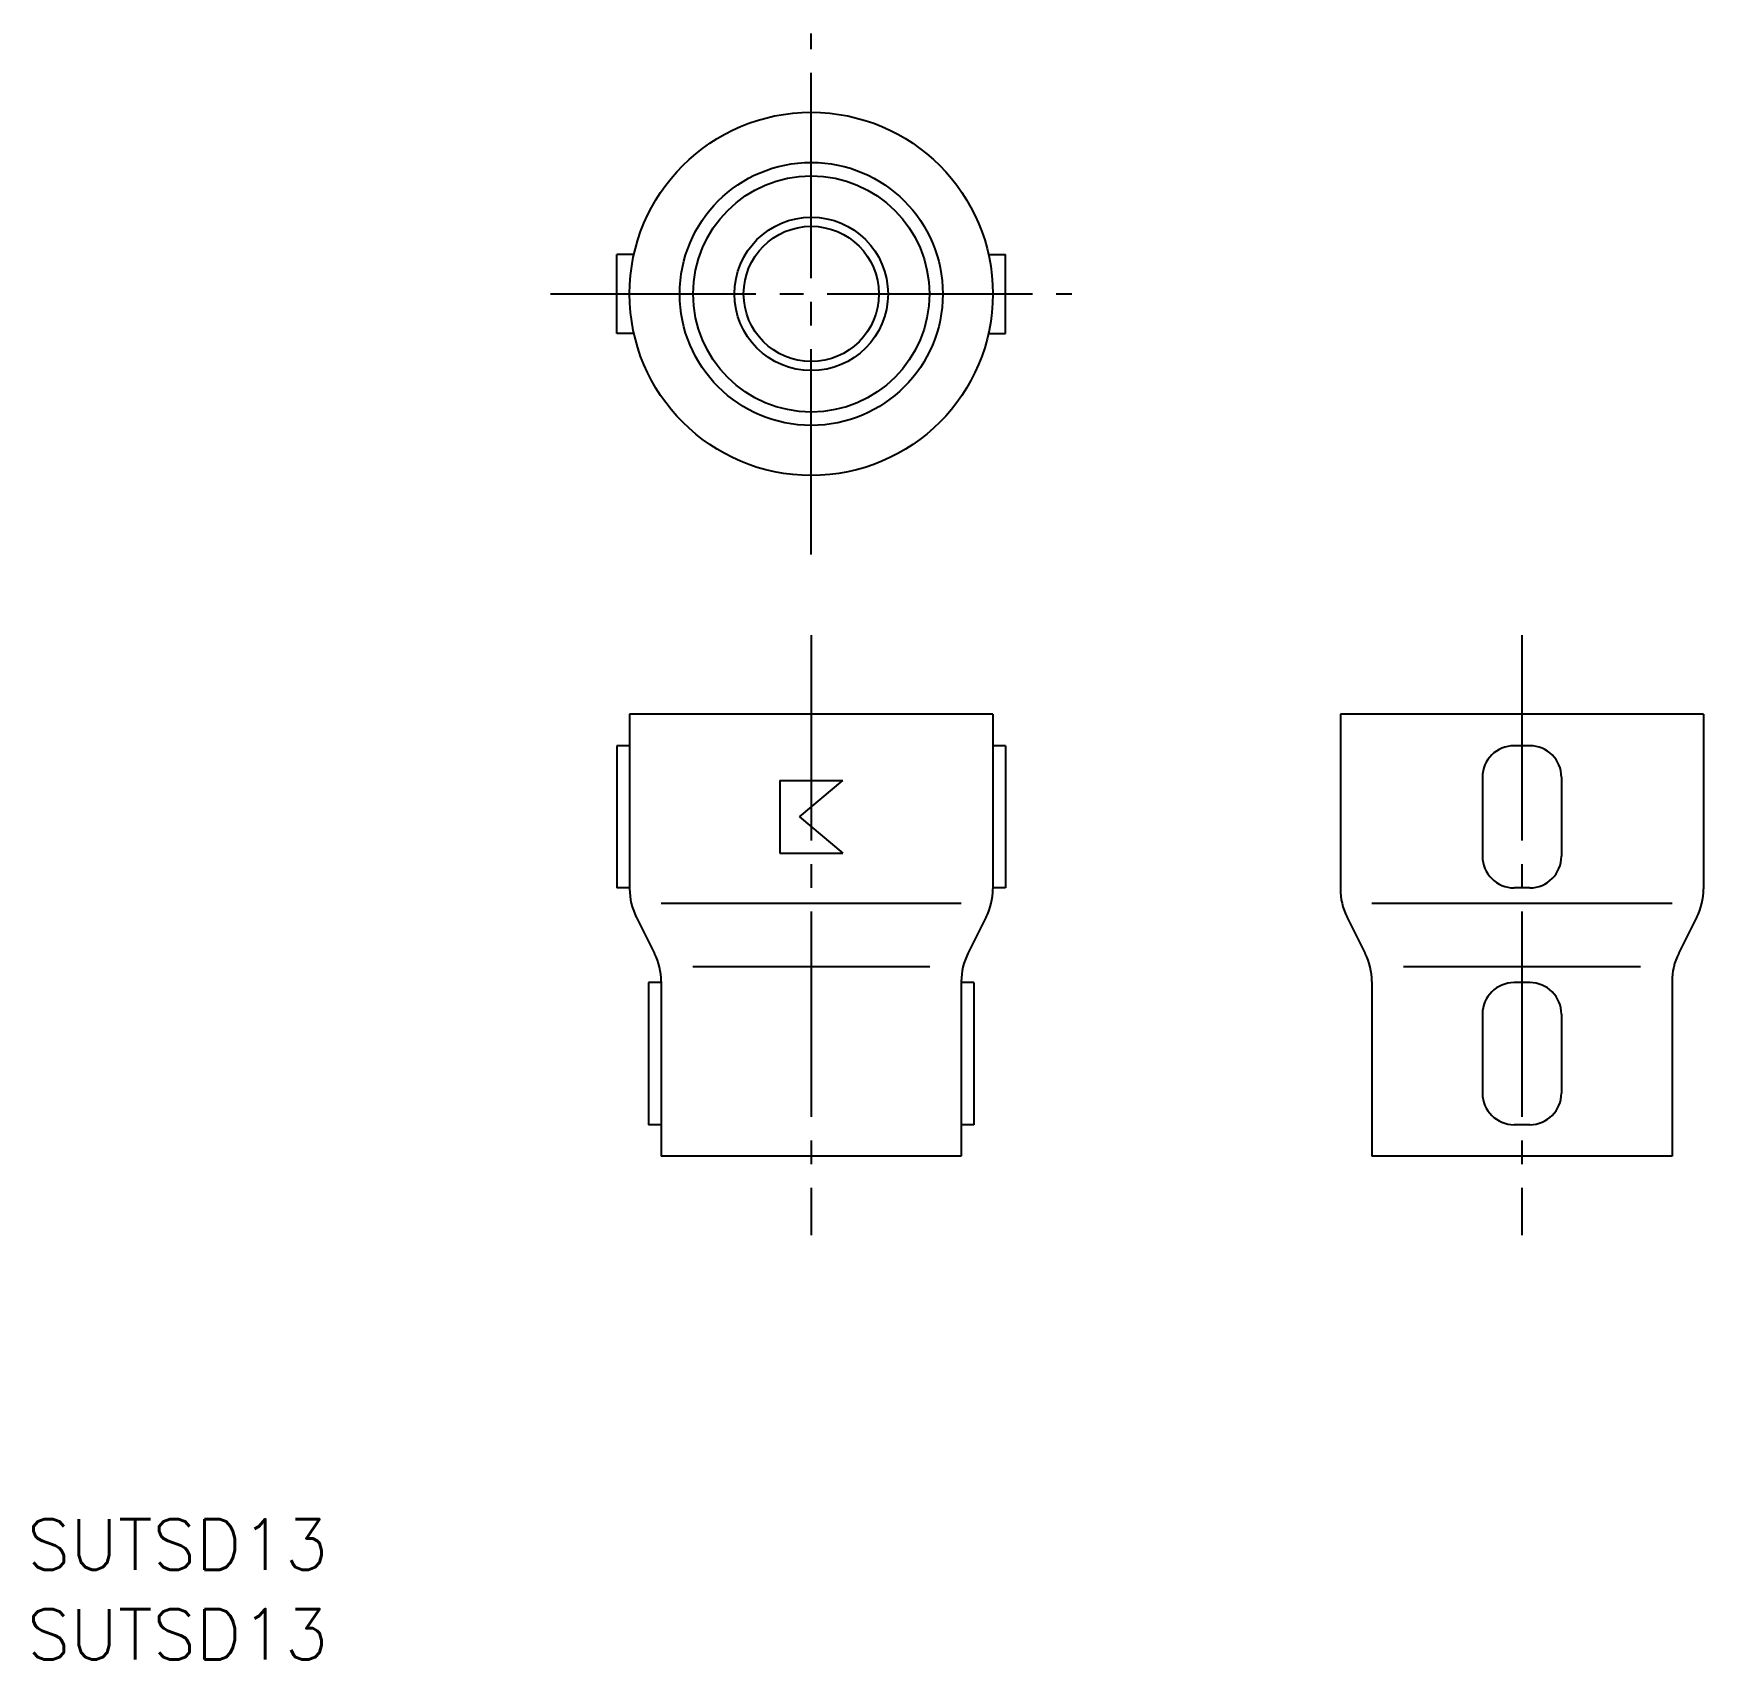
# Model space of a CAD drawing. Extents: x 21 to 127, y 125 to 228.
import ezdxf

# ---------------------------------------------------------------- set-up
doc = ezdxf.new("R2010")
doc.units = 0
doc.linetypes.add('CENTER', pattern=[17.5, 13, -1.5, 1.5, -1.5])
doc.layers.get('0').update_dxf_attribs({"linetype": 'CONTINUOUS'})
doc.layers.add('CENTER', color=1, linetype='CENTER')
doc.styles.get("Standard").update_dxf_attribs({"font": 'txt.shx', "bigfont": '@extfont2.shx'})

msp = doc.modelspace()

# ---------------------------------------------------------------- linework, layer by layer
at = {"color": 7, "linetype": 'CONTINUOUS'}
for p, q in [((59, 214.33), (57.92, 214.33)), ((57.92, 209.33), (57.92, 214.33)), ((81.45, 214.33), (82.52, 214.33)), ((82.52, 209.33), (82.52, 214.33)), ((59, 209.33), (57.92, 209.33)), ((81.45, 209.33), (82.52, 209.33)), ((81.72, 185.22), (58.72, 185.22)), ((58.72, 185.22), (58.72, 174.16)), ((81.72, 185.22), (81.72, 174.16)), ((126.72, 185.22), (103.72, 185.22)), ((103.72, 185.22), (103.72, 174.16)), ((126.72, 185.22), (126.72, 174.16)), ((57.92, 183.22), (57.92, 174.22)), ((58.72, 183.22), (57.92, 183.22)), ((82.52, 183.22), (81.72, 183.22)), ((82.52, 183.22), (82.52, 174.22)), ((115.72, 183.22), (114.72, 183.22)), ((68.22, 181.02), (68.22, 176.42)), ((68.22, 181.02), (72.22, 181.02)), ((69.48, 178.72), (72.22, 181.02)), ((112.72, 181.22), (112.72, 176.22)), ((117.72, 181.22), (117.72, 176.22)), ((69.48, 178.72), (72.22, 176.42)), ((68.22, 176.42), (72.22, 176.42)), ((58.72, 174.22), (57.92, 174.22)), ((82.52, 174.22), (81.72, 174.22)), ((115.72, 174.22), (114.72, 174.22)), ((79.72, 173.22), (60.72, 173.22)), ((124.72, 173.22), (105.72, 173.22)), ((59.14, 172.38), (60.3, 170.06)), ((81.3, 172.38), (80.14, 170.06)), ((104.14, 172.38), (105.3, 170.06)), ((126.3, 172.38), (125.14, 170.06)), ((77.72, 169.22), (62.72, 169.22)), ((122.72, 169.22), (107.72, 169.22)), ((60.72, 168.22), (59.92, 168.22)), ((59.92, 168.22), (59.92, 159.22)), ((60.72, 168.28), (60.72, 157.22)), ((79.72, 168.28), (79.72, 157.22)), ((80.52, 168.22), (79.72, 168.22)), ((80.52, 168.22), (80.52, 159.22)), ((105.72, 168.28), (105.72, 157.22)), ((115.72, 168.22), (114.72, 168.22)), ((124.72, 168.28), (124.72, 157.22)), ((112.72, 166.22), (112.72, 161.22)), ((117.72, 166.22), (117.72, 161.22)), ((60.72, 159.22), (59.92, 159.22)), ((80.52, 159.22), (79.72, 159.22)), ((115.72, 159.22), (114.72, 159.22)), ((79.72, 157.22), (60.72, 157.22)), ((124.72, 157.22), (105.72, 157.22))]:
    msp.add_line(p, q, dxfattribs=at)
for radius in [11.5, 8.33, 7.48, 4.86, 4.28]:
    msp.add_circle((70.22, 211.83), radius, dxfattribs=at)
for centre, radius, start, end in [((114.72, 181.22), 2, 90, 180), ((115.72, 181.22), 2, 360, 90), ((114.72, 176.22), 2, 180, 270), ((115.72, 176.22), 2, 270, 360), ((62.72, 174.16), 4, 180, 206.565), ((77.72, 174.16), 4, 333.435, 0), ((107.72, 174.16), 4, 180, 206.565), ((122.72, 174.16), 4, 333.435, 0), ((56.72, 168.28), 4, 360, 26.565), ((83.72, 168.28), 4, 153.4349, 180), ((101.72, 168.28), 4, 360, 26.565), ((128.72, 168.28), 4, 153.4349, 180), ((114.72, 166.22), 2, 90, 180), ((115.72, 166.22), 2, 360, 90), ((114.72, 161.22), 2, 180, 270), ((115.72, 161.22), 2, 270, 360)]:
    msp.add_arc(centre, radius, start, end, dxfattribs=at)
at = {"layer": 'CENTER', "color": 1, "linetype": 'CENTER'}
for p, q in [((70.22, 195.33), (70.22, 228.33)), ((53.72, 211.83), (86.72, 211.83)), ((70.22, 190.22), (70.22, 152.22)), ((115.22, 190.22), (115.22, 152.22))]:
    msp.add_line(p, q, dxfattribs=at)

# ---------------------------------------------------------------- texts
at = {"color": 7, "linetype": 'CONTINUOUS'}
for p in [(20.56, 131.04), (20.56, 125.35)]:
    msp.add_text('SUTSD13', height=3.2, dxfattribs=at).set_placement(p)

doc.saveas('drawing.dxf')
